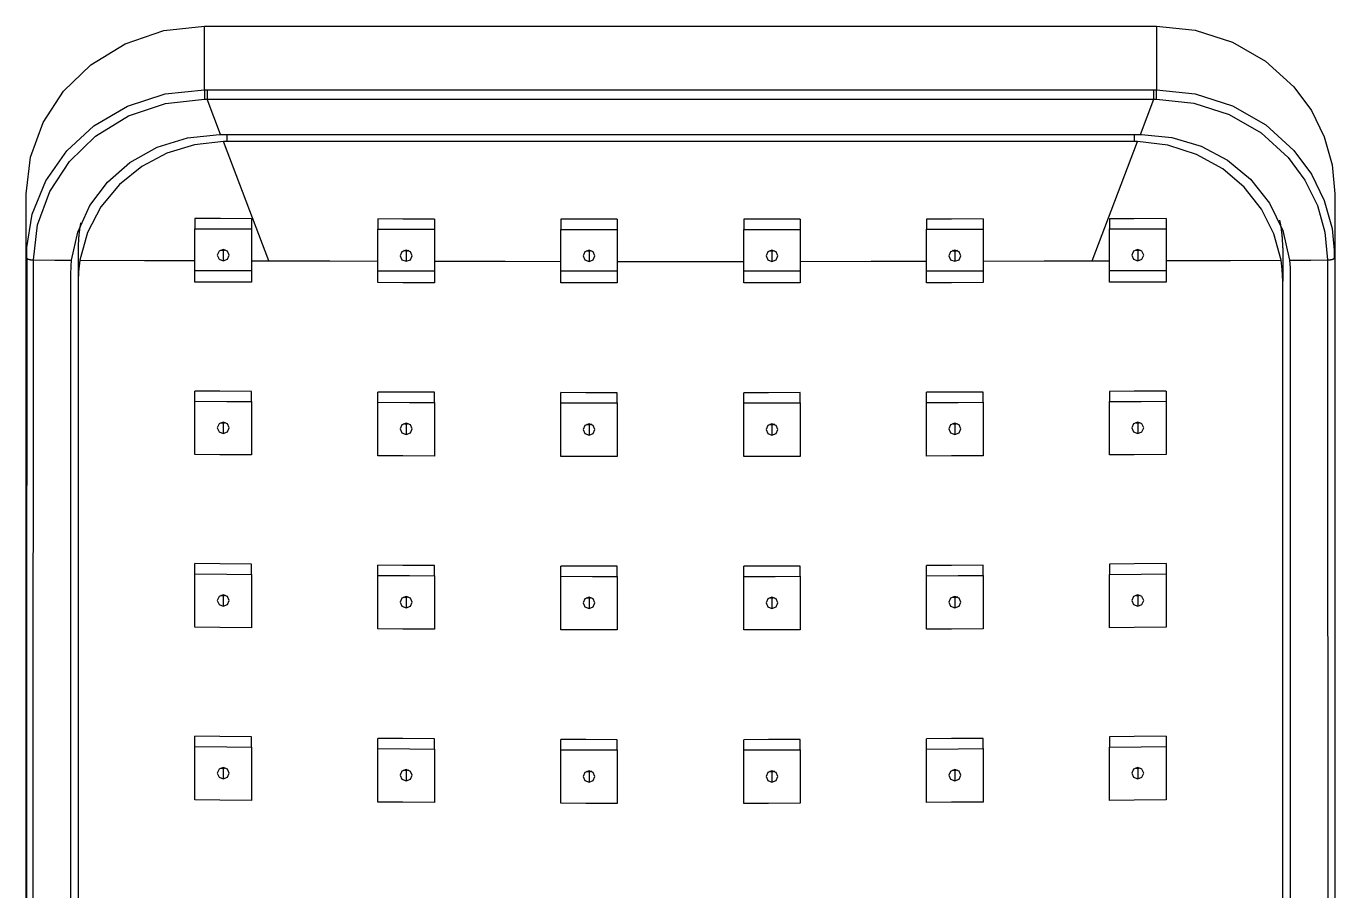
# Model space of a CAD drawing. Extents: x 1841 to 2969, y -24 to 802.
# Drawn here: x 2316.2 to 2404.2, y 559 to 617.1 of the extents above; entities that cross this region are included whole.
import ezdxf

# ---------------------------------------------------------------- set-up
doc = ezdxf.new("R2010")
doc.units = 0
doc.header["$LTSCALE"] = 4
doc.header["$MEASUREMENT"] = 0
doc.layers.add('1', color=7, linetype='CONTINUOUS')

msp = doc.modelspace()

# ---------------------------------------------------------------- linework, layer by layer
at = {"layer": '1', "color": 7, "linetype": 'Continuous'}
for p, q in [((2328.162, 617.143), (2392.162, 617.143)), ((2328.162, 612.865), (2328.162, 617.143)), ((2392.162, 617.143), (2392.162, 612.865)), ((2329.24, 609.861), (2328.339, 612.231)), ((2391.084, 609.861), (2391.985, 612.231)), ((2329.662, 609.86), (2329.662, 609.388)), ((2390.662, 609.86), (2390.662, 609.388)), ((2332.472, 601.358), (2329.421, 609.385)), ((2387.851, 601.358), (2390.903, 609.385)), ((2316.162, 601.589), (2316.162, 605.857)), ((2404.162, 605.866), (2404.162, 601.589)), ((2327.512, 604.199), (2327.512, 603.515)), ((2331.312, 604.189), (2331.312, 603.505)), ((2339.812, 604.172), (2339.812, 603.488)), ((2343.612, 604.167), (2343.612, 603.482)), ((2352.112, 604.158), (2352.112, 603.474)), ((2355.912, 604.157), (2355.912, 603.472)), ((2364.412, 604.157), (2364.412, 603.472)), ((2368.212, 604.158), (2368.212, 603.474)), ((2376.712, 604.167), (2376.712, 603.482)), ((2380.512, 604.172), (2380.512, 603.488)), ((2389.012, 604.189), (2389.012, 603.505)), ((2392.812, 604.199), (2392.812, 603.515)), ((2319.662, 602.234), (2319.662, 599.992)), ((2329.412, 602.04), (2329.412, 601.356)), ((2341.712, 602.008), (2341.712, 601.324)), ((2354.012, 601.992), (2354.012, 601.308)), ((2366.312, 601.992), (2366.312, 601.308)), ((2378.612, 602.008), (2378.612, 601.324)), ((2390.912, 602.04), (2390.912, 601.356)), ((2400.662, 602.234), (2400.662, 599.992)), ((2319.162, 512.424), (2319.162, 600.465)), ((2327.512, 599.931), (2327.512, 600.712)), ((2392.812, 600.711), (2392.812, 599.931)), ((2401.162, 600.465), (2401.162, 512.424)), ((2319.662, 599.992), (2319.662, 512.875)), ((2400.662, 512.875), (2400.662, 599.992)), ((2327.512, 591.91), (2327.512, 592.594)), ((2331.312, 591.886), (2331.312, 592.571)), ((2339.812, 591.843), (2339.812, 592.527)), ((2343.612, 591.828), (2343.612, 592.513)), ((2352.112, 591.806), (2352.112, 592.491)), ((2355.912, 591.801), (2355.912, 592.486)), ((2364.412, 591.801), (2364.412, 592.486)), ((2368.212, 591.806), (2368.212, 592.491)), ((2376.712, 591.828), (2376.712, 592.513)), ((2380.512, 591.843), (2380.512, 592.527)), ((2389.012, 592.571), (2389.012, 591.886)), ((2392.812, 592.594), (2392.812, 591.91)), ((2331.312, 591.886), (2331.312, 588.296)), ((2339.812, 588.245), (2339.812, 591.843)), ((2343.612, 591.828), (2343.612, 588.228)), ((2352.112, 588.202), (2352.112, 591.806)), ((2355.912, 591.801), (2355.912, 588.196)), ((2364.412, 588.196), (2364.412, 591.801)), ((2368.212, 591.806), (2368.212, 588.202)), ((2376.712, 588.228), (2376.712, 591.828)), ((2380.512, 591.843), (2380.512, 588.245)), ((2389.012, 588.296), (2389.012, 591.886)), ((2329.412, 590.427), (2329.412, 589.743)), ((2341.712, 590.358), (2341.712, 589.673)), ((2354.012, 590.322), (2354.012, 589.638)), ((2366.312, 590.322), (2366.312, 589.638)), ((2378.612, 590.358), (2378.612, 589.673)), ((2390.912, 590.427), (2390.912, 589.743)), ((2327.512, 580.303), (2327.512, 580.988)), ((2331.312, 580.266), (2331.312, 580.95)), ((2339.812, 580.197), (2339.812, 580.881)), ((2343.612, 580.174), (2343.612, 580.858)), ((2352.112, 580.138), (2352.112, 580.823)), ((2355.912, 580.13), (2355.912, 580.815)), ((2364.412, 580.13), (2364.412, 580.815)), ((2368.212, 580.138), (2368.212, 580.823)), ((2376.712, 580.174), (2376.712, 580.858)), ((2380.512, 580.197), (2380.512, 580.881)), ((2389.012, 580.95), (2389.012, 580.266)), ((2392.812, 580.988), (2392.812, 580.303)), ((2331.312, 580.266), (2331.312, 576.676)), ((2339.812, 576.599), (2339.812, 580.197)), ((2343.612, 580.174), (2343.612, 576.573)), ((2352.112, 576.534), (2352.112, 580.138)), ((2355.912, 580.13), (2355.912, 576.525)), ((2364.412, 576.525), (2364.412, 580.13)), ((2368.212, 580.138), (2368.212, 576.534)), ((2376.712, 576.573), (2376.712, 580.174)), ((2380.512, 580.197), (2380.512, 576.599)), ((2389.012, 576.676), (2389.012, 580.266)), ((2329.412, 578.813), (2329.412, 578.129)), ((2341.712, 578.707), (2341.712, 578.023)), ((2354.012, 578.653), (2354.012, 577.968)), ((2366.312, 578.653), (2366.312, 577.968)), ((2378.612, 578.707), (2378.612, 578.023)), ((2390.912, 578.813), (2390.912, 578.129)), ((2327.512, 568.696), (2327.512, 569.381)), ((2392.812, 569.381), (2392.812, 568.696)), ((2331.312, 568.645), (2331.312, 569.33)), ((2331.312, 568.645), (2331.312, 565.055)), ((2339.812, 568.551), (2339.812, 569.236)), ((2339.812, 564.953), (2339.812, 568.551)), ((2343.612, 568.519), (2343.612, 569.203)), ((2343.612, 568.519), (2343.612, 564.918)), ((2352.112, 568.47), (2352.112, 569.155)), ((2355.912, 568.459), (2355.912, 569.144)), ((2364.412, 568.459), (2364.412, 569.144)), ((2368.212, 568.47), (2368.212, 569.155)), ((2376.712, 568.519), (2376.712, 569.203)), ((2376.712, 564.918), (2376.712, 568.519)), ((2380.512, 568.551), (2380.512, 569.236)), ((2380.512, 568.551), (2380.512, 564.953)), ((2389.012, 569.33), (2389.012, 568.645)), ((2389.012, 565.055), (2389.012, 568.645)), ((2352.112, 564.866), (2352.112, 568.47)), ((2355.912, 568.459), (2355.912, 564.854)), ((2364.412, 564.854), (2364.412, 568.459)), ((2368.212, 568.47), (2368.212, 564.866)), ((2329.412, 567.199), (2329.412, 566.515)), ((2341.712, 567.057), (2341.712, 566.372)), ((2354.012, 566.983), (2354.012, 566.299)), ((2366.312, 566.983), (2366.312, 566.299)), ((2378.612, 567.057), (2378.612, 566.372)), ((2390.912, 567.199), (2390.912, 566.515))]:
    msp.add_line(p, q, dxfattribs=at)
for points in [[(2316.162, 605.866, 0), (2316.45, 608.322, 0), (2317.303, 610.667, 0), (2318.675, 612.772, 0), (2320.505, 614.549, 0), (2322.82, 615.964, 0), (2325.409, 616.842, 0), (2328.162, 617.143, 0)], [(2392.162, 617.143, 0), (2394.775, 616.872, 0), (2397.27, 616.07, 0), (2399.511, 614.781, 0), (2401.402, 613.061, 0), (2402.582, 611.459, 0), (2403.448, 609.698, 0), (2403.982, 607.813, 0), (2404.162, 605.866, 0)], [(2316.176, 602.13, 0), (2316.569, 604.501, 0), (2317.487, 606.74, 0), (2318.888, 608.746, 0), (2320.71, 610.427, 0), (2322.978, 611.759, 0), (2325.504, 612.585, 0), (2328.162, 612.865, 0)], [(2328.162, 612.865, 0), (2328.162, 612.859, 0), (2328.162, 612.853, 0), (2328.162, 612.847, 0), (2328.162, 612.84, 0), (2328.162, 612.833, 0), (2328.162, 612.825, 0), (2328.162, 612.817, 0), (2328.162, 612.808, 0), (2328.162, 612.799, 0), (2328.162, 612.79, 0), (2328.162, 612.78, 0), (2328.162, 612.77, 0), (2328.162, 612.76, 0), (2328.162, 612.749, 0), (2328.162, 612.738, 0), (2328.162, 612.726, 0), (2328.162, 612.714, 0), (2328.162, 612.702, 0), (2328.162, 612.69, 0), (2328.162, 612.677, 0), (2328.162, 612.664, 0), (2328.162, 612.651, 0), (2328.162, 612.637, 0), (2328.162, 612.624, 0), (2328.162, 612.61, 0), (2328.162, 612.596, 0), (2328.162, 612.581, 0), (2328.162, 612.567, 0), (2328.162, 612.552, 0), (2328.162, 612.537, 0), (2328.162, 612.522, 0), (2328.162, 612.507, 0), (2328.162, 612.492, 0), (2328.162, 612.477, 0), (2328.162, 612.461, 0), (2328.162, 612.446, 0), (2328.162, 612.43, 0), (2328.162, 612.415, 0), (2328.162, 612.399, 0), (2328.162, 612.384, 0), (2328.162, 612.368, 0), (2328.162, 612.353, 0), (2328.162, 612.337, 0), (2328.162, 612.322, 0), (2328.162, 612.306, 0), (2328.162, 612.291, 0), (2328.162, 612.276, 0), (2328.162, 612.261, 0), (2328.162, 612.246, 0), (2328.162, 612.231, 0)], [(2328.162, 612.865, 0), (2328.261, 612.865, 0), (2328.339, 612.865, 0)], [(2328.339, 612.865, 0), (2328.339, 612.859, 0), (2328.339, 612.853, 0), (2328.339, 612.847, 0), (2328.339, 612.84, 0), (2328.339, 612.832, 0), (2328.339, 612.825, 0), (2328.339, 612.817, 0), (2328.339, 612.808, 0), (2328.339, 612.799, 0), (2328.339, 612.79, 0), (2328.339, 612.78, 0), (2328.339, 612.77, 0), (2328.339, 612.76, 0), (2328.339, 612.749, 0), (2328.339, 612.738, 0), (2328.339, 612.726, 0), (2328.339, 612.714, 0), (2328.339, 612.702, 0), (2328.339, 612.69, 0), (2328.339, 612.677, 0), (2328.339, 612.664, 0), (2328.339, 612.651, 0), (2328.339, 612.637, 0), (2328.339, 612.624, 0), (2328.339, 612.61, 0), (2328.339, 612.596, 0), (2328.339, 612.581, 0), (2328.339, 612.567, 0), (2328.339, 612.552, 0), (2328.339, 612.537, 0), (2328.339, 612.522, 0), (2328.339, 612.507, 0), (2328.339, 612.492, 0), (2328.339, 612.477, 0), (2328.339, 612.461, 0), (2328.339, 612.446, 0), (2328.339, 612.43, 0), (2328.339, 612.415, 0), (2328.339, 612.399, 0), (2328.339, 612.384, 0), (2328.339, 612.368, 0), (2328.339, 612.353, 0), (2328.339, 612.337, 0), (2328.339, 612.322, 0), (2328.339, 612.307, 0), (2328.339, 612.291, 0), (2328.339, 612.276, 0), (2328.339, 612.261, 0), (2328.339, 612.246, 0), (2328.339, 612.231, 0)], [(2328.339, 612.865, 0), (2337.031, 612.864, 0), (2345.443, 612.863, 0), (2353.753, 612.863, 0), (2362.303, 612.863, 0), (2371.643, 612.863, 0), (2381.511, 612.864, 0), (2391.985, 612.865, 0)], [(2391.985, 612.231, 0), (2391.985, 612.246, 0), (2391.985, 612.261, 0), (2391.985, 612.276, 0), (2391.985, 612.291, 0), (2391.985, 612.307, 0), (2391.985, 612.322, 0), (2391.985, 612.337, 0), (2391.985, 612.353, 0), (2391.985, 612.368, 0), (2391.985, 612.384, 0), (2391.985, 612.399, 0), (2391.985, 612.415, 0), (2391.985, 612.43, 0), (2391.985, 612.446, 0), (2391.985, 612.461, 0), (2391.985, 612.477, 0), (2391.985, 612.492, 0), (2391.985, 612.507, 0), (2391.985, 612.522, 0), (2391.985, 612.537, 0), (2391.985, 612.552, 0), (2391.985, 612.567, 0), (2391.985, 612.581, 0), (2391.985, 612.596, 0), (2391.985, 612.61, 0), (2391.985, 612.624, 0), (2391.985, 612.637, 0), (2391.985, 612.651, 0), (2391.985, 612.664, 0), (2391.985, 612.677, 0), (2391.985, 612.69, 0), (2391.985, 612.702, 0), (2391.985, 612.714, 0), (2391.985, 612.726, 0), (2391.985, 612.738, 0), (2391.985, 612.749, 0), (2391.985, 612.76, 0), (2391.985, 612.77, 0), (2391.985, 612.78, 0), (2391.985, 612.79, 0), (2391.985, 612.799, 0), (2391.985, 612.808, 0), (2391.985, 612.817, 0), (2391.985, 612.825, 0), (2391.985, 612.832, 0), (2391.985, 612.84, 0), (2391.985, 612.847, 0), (2391.985, 612.853, 0), (2391.985, 612.859, 0), (2391.985, 612.865, 0)], [(2391.985, 612.865, 0), (2392.084, 612.865, 0), (2392.162, 612.865, 0)], [(2392.162, 612.231, 0), (2392.162, 612.246, 0), (2392.162, 612.261, 0), (2392.162, 612.276, 0), (2392.162, 612.291, 0), (2392.162, 612.307, 0), (2392.162, 612.322, 0), (2392.162, 612.337, 0), (2392.162, 612.353, 0), (2392.162, 612.369, 0), (2392.162, 612.384, 0), (2392.162, 612.4, 0), (2392.162, 612.415, 0), (2392.162, 612.431, 0), (2392.162, 612.446, 0), (2392.162, 612.462, 0), (2392.162, 612.477, 0), (2392.162, 612.493, 0), (2392.162, 612.508, 0), (2392.162, 612.523, 0), (2392.162, 612.538, 0), (2392.162, 612.553, 0), (2392.162, 612.567, 0), (2392.162, 612.582, 0), (2392.162, 612.596, 0), (2392.162, 612.61, 0), (2392.162, 612.624, 0), (2392.162, 612.638, 0), (2392.162, 612.652, 0), (2392.162, 612.665, 0), (2392.162, 612.678, 0), (2392.162, 612.691, 0), (2392.162, 612.703, 0), (2392.162, 612.715, 0), (2392.162, 612.727, 0), (2392.162, 612.738, 0), (2392.162, 612.75, 0), (2392.162, 612.76, 0), (2392.162, 612.771, 0), (2392.162, 612.781, 0), (2392.162, 612.791, 0), (2392.162, 612.8, 0), (2392.162, 612.809, 0), (2392.162, 612.817, 0), (2392.162, 612.826, 0), (2392.162, 612.833, 0), (2392.162, 612.84, 0), (2392.162, 612.847, 0), (2392.162, 612.854, 0), (2392.162, 612.86, 0), (2392.162, 612.865, 0)], [(2392.162, 612.865, 0), (2394.78, 612.594, 0), (2397.271, 611.792, 0), (2399.517, 610.499, 0), (2401.408, 608.777, 0), (2402.585, 607.176, 0), (2403.452, 605.409, 0), (2403.983, 603.528, 0), (2404.162, 601.589, 0)], [(2316.654, 601.418, 0), (2316.932, 603.776, 0), (2317.75, 606.02, 0), (2319.069, 608.043, 0), (2320.827, 609.748, 0), (2323.045, 611.103, 0), (2325.534, 611.945, 0), (2328.162, 612.231, 0)], [(2328.162, 612.231, 0), (2328.26, 612.231, 0), (2328.339, 612.231, 0)], [(2328.339, 612.231, 0), (2337.03, 612.233, 0), (2345.443, 612.234, 0), (2353.753, 612.235, 0), (2362.303, 612.235, 0), (2371.643, 612.234, 0), (2381.511, 612.233, 0), (2391.985, 612.231, 0)], [(2391.985, 612.231, 0), (2392.084, 612.231, 0), (2392.162, 612.231, 0)], [(2392.162, 612.231, 0), (2394.671, 611.97, 0), (2397.06, 611.202, 0), (2399.214, 609.961, 0), (2401.027, 608.309, 0), (2402.156, 606.774, 0), (2402.989, 605.081, 0), (2403.496, 603.277, 0), (2403.669, 601.418, 0)], [(2319.212, 601.406, 0), (2319.626, 603.296, 0), (2320.444, 605.071, 0), (2321.625, 606.643, 0), (2323.13, 607.961, 0), (2324.976, 609, 0), (2327.011, 609.642, 0), (2329.162, 609.861, 0)], [(2329.162, 609.861, 0), (2329.206, 609.861, 0), (2329.24, 609.861, 0)], [(2329.24, 609.861, 0), (2363.872, 609.85, 0), (2391.084, 609.861, 0)], [(2391.084, 609.861, 0), (2391.127, 609.861, 0), (2391.162, 609.861, 0)], [(2391.162, 609.861, 0), (2393.203, 609.664, 0), (2395.164, 609.077, 0), (2396.947, 608.131, 0), (2398.494, 606.856, 0), (2399.779, 605.234, 0), (2400.663, 603.396, 0), (2401.112, 601.406, 0)], [(2329.421, 609.385, 0), (2327.486, 609.164, 0), (2325.628, 608.592, 0), (2323.934, 607.696, 0), (2322.447, 606.501, 0), (2321.193, 604.991, 0), (2320.288, 603.267, 0), (2319.775, 601.404, 0)], [(2329.662, 609.388, 0), (2329.527, 609.387, 0), (2329.421, 609.385, 0)], [(2390.662, 609.388, 0), (2356.502, 609.375, 0), (2329.662, 609.388, 0)], [(2390.903, 609.385, 0), (2390.768, 609.387, 0), (2390.662, 609.388, 0)], [(2400.548, 601.404, 0), (2400.069, 603.18, 0), (2399.23, 604.839, 0), (2398.07, 606.306, 0), (2396.62, 607.54, 0), (2394.868, 608.518, 0), (2392.935, 609.143, 0), (2390.903, 609.385, 0)], [(2319.824, 603.918, 0), (2319.817, 603.884, 0), (2319.811, 603.851, 0), (2319.805, 603.818, 0), (2319.799, 603.784, 0), (2319.793, 603.751, 0), (2319.787, 603.717, 0), (2319.782, 603.684, 0), (2319.776, 603.65, 0), (2319.771, 603.617, 0), (2319.765, 603.583, 0), (2319.76, 603.55, 0), (2319.755, 603.516, 0), (2319.751, 603.483, 0), (2319.746, 603.449, 0), (2319.741, 603.416, 0), (2319.737, 603.382, 0), (2319.732, 603.348, 0), (2319.728, 603.315, 0), (2319.724, 603.281, 0), (2319.72, 603.248, 0), (2319.716, 603.214, 0), (2319.713, 603.18, 0), (2319.709, 603.147, 0), (2319.706, 603.113, 0), (2319.702, 603.079, 0), (2319.699, 603.045, 0), (2319.696, 603.012, 0), (2319.693, 602.978, 0), (2319.69, 602.944, 0), (2319.688, 602.91, 0), (2319.685, 602.877, 0), (2319.683, 602.843, 0), (2319.681, 602.809, 0), (2319.678, 602.775, 0), (2319.676, 602.741, 0), (2319.675, 602.708, 0), (2319.673, 602.674, 0), (2319.671, 602.64, 0), (2319.67, 602.606, 0), (2319.668, 602.572, 0), (2319.667, 602.538, 0), (2319.666, 602.505, 0), (2319.665, 602.471, 0), (2319.664, 602.437, 0), (2319.663, 602.403, 0), (2319.663, 602.369, 0), (2319.662, 602.335, 0), (2319.662, 602.301, 0), (2319.662, 602.268, 0), (2319.662, 602.234, 0)], [(2331.312, 604.189, 0), (2329.219, 604.194, 0), (2327.512, 604.199, 0)], [(2343.612, 604.167, 0), (2341.484, 604.17, 0), (2339.812, 604.172, 0)], [(2355.912, 604.157, 0), (2353.784, 604.157, 0), (2352.112, 604.158, 0)], [(2368.212, 604.158, 0), (2366.084, 604.157, 0), (2364.412, 604.157, 0)], [(2380.512, 604.172, 0), (2378.384, 604.169, 0), (2376.712, 604.167, 0)], [(2392.812, 604.199, 0), (2390.649, 604.193, 0), (2389.012, 604.189, 0)], [(2400.662, 602.234, 0), (2400.662, 602.271, 0), (2400.661, 602.308, 0), (2400.661, 602.345, 0), (2400.661, 602.383, 0), (2400.66, 602.42, 0), (2400.659, 602.457, 0), (2400.658, 602.494, 0), (2400.657, 602.532, 0), (2400.655, 602.569, 0), (2400.654, 602.606, 0), (2400.652, 602.643, 0), (2400.65, 602.681, 0), (2400.648, 602.718, 0), (2400.646, 602.755, 0), (2400.644, 602.792, 0), (2400.642, 602.829, 0), (2400.639, 602.867, 0), (2400.636, 602.904, 0), (2400.633, 602.941, 0), (2400.63, 602.978, 0), (2400.627, 603.015, 0), (2400.624, 603.052, 0), (2400.62, 603.09, 0), (2400.617, 603.127, 0), (2400.613, 603.164, 0), (2400.609, 603.201, 0), (2400.605, 603.238, 0), (2400.6, 603.275, 0), (2400.596, 603.312, 0), (2400.591, 603.349, 0), (2400.586, 603.386, 0), (2400.581, 603.423, 0), (2400.576, 603.46, 0), (2400.571, 603.497, 0), (2400.566, 603.534, 0), (2400.56, 603.571, 0), (2400.554, 603.607, 0), (2400.548, 603.644, 0), (2400.542, 603.681, 0), (2400.536, 603.718, 0), (2400.53, 603.755, 0), (2400.523, 603.791, 0), (2400.517, 603.828, 0), (2400.51, 603.865, 0), (2400.503, 603.902, 0), (2400.496, 603.938, 0), (2400.489, 603.975, 0), (2400.481, 604.011, 0), (2400.474, 604.048, 0), (2400.466, 604.085, 0)], [(2327.512, 603.515, 0), (2329.674, 603.509, 0), (2331.312, 603.505, 0)], [(2327.512, 600.712, 0), (2327.512, 602.275, 0), (2327.512, 603.515, 0)], [(2331.312, 603.505, 0), (2331.312, 601.937, 0), (2331.312, 600.706, 0)], [(2339.812, 603.488, 0), (2341.941, 603.485, 0), (2343.612, 603.482, 0)], [(2339.812, 600.688, 0), (2339.812, 602.25, 0), (2339.812, 603.488, 0)], [(2343.612, 603.482, 0), (2343.612, 601.919, 0), (2343.612, 600.691, 0)], [(2352.112, 600.686, 0), (2352.112, 602.247, 0), (2352.112, 603.474, 0)], [(2352.112, 603.474, 0), (2354.24, 603.473, 0), (2355.912, 603.472, 0)], [(2355.912, 603.472, 0), (2355.912, 601.911, 0), (2355.912, 600.685, 0)], [(2364.412, 603.472, 0), (2366.539, 603.473, 0), (2368.212, 603.474, 0)], [(2364.412, 600.685, 0), (2364.412, 602.246, 0), (2364.412, 603.472, 0)], [(2368.212, 603.474, 0), (2368.212, 601.913, 0), (2368.212, 600.686, 0)], [(2376.712, 603.482, 0), (2378.839, 603.486, 0), (2380.512, 603.488, 0)], [(2376.712, 600.691, 0), (2376.712, 602.254, 0), (2376.712, 603.482, 0)], [(2380.512, 603.488, 0), (2380.512, 601.914, 0), (2380.512, 600.688, 0)], [(2389.012, 603.505, 0), (2391.105, 603.51, 0), (2392.812, 603.515, 0)], [(2389.012, 600.706, 0), (2389.012, 602.273, 0), (2389.012, 603.505, 0)], [(2392.812, 603.515, 0), (2392.812, 601.938, 0), (2392.812, 600.711, 0)], [(2316.162, 601.589, 0), (2316.166, 601.892, 0), (2316.176, 602.13, 0)], [(2316.181, 602.22, 0), (2316.194, 601.535, 0)], [(2329.412, 602.111, 0), (2329.129, 602.001, 0), (2329.012, 601.735, 0), (2329.129, 601.468, 0), (2329.412, 601.356, 0)], [(2329.412, 602.04, 0), (2329.32, 602.05, 0), (2329.251, 602.073, 0)], [(2329.412, 601.356, 0), (2329.695, 601.466, 0), (2329.812, 601.732, 0), (2329.695, 601.999, 0), (2329.412, 602.111, 0)], [(2329.579, 602.074, 0), (2329.488, 602.047, 0), (2329.412, 602.04, 0)], [(2341.712, 602.081, 0), (2341.429, 601.971, 0), (2341.312, 601.703, 0), (2341.429, 601.435, 0), (2341.712, 601.324, 0)], [(2341.712, 602.008, 0), (2341.619, 602.019, 0), (2341.548, 602.041, 0)], [(2341.712, 601.324, 0), (2341.995, 601.434, 0), (2342.112, 601.702, 0), (2341.995, 601.97, 0), (2341.712, 602.081, 0)], [(2341.883, 602.044, 0), (2341.79, 602.015, 0), (2341.712, 602.008, 0)], [(2354.012, 602.067, 0), (2353.729, 601.956, 0), (2353.612, 601.688, 0), (2353.729, 601.419, 0), (2354.012, 601.308, 0)], [(2354.012, 601.992, 0), (2353.918, 602.003, 0), (2353.847, 602.026, 0)], [(2354.012, 601.308, 0), (2354.295, 601.419, 0), (2354.412, 601.687, 0), (2354.295, 601.955, 0), (2354.012, 602.067, 0)], [(2354.184, 602.029, 0), (2354.09, 601.999, 0), (2354.012, 601.992, 0)], [(2366.312, 602.067, 0), (2366.029, 601.955, 0), (2365.912, 601.687, 0), (2366.029, 601.419, 0), (2366.312, 601.308, 0)], [(2366.312, 601.992, 0), (2366.218, 602.002, 0), (2366.147, 602.025, 0)], [(2366.312, 601.308, 0), (2366.595, 601.419, 0), (2366.712, 601.687, 0), (2366.595, 601.955, 0), (2366.312, 602.067, 0)], [(2366.484, 602.029, 0), (2366.39, 601.999, 0), (2366.312, 601.992, 0)], [(2378.612, 602.081, 0), (2378.329, 601.97, 0), (2378.212, 601.702, 0), (2378.329, 601.434, 0), (2378.612, 601.324, 0)], [(2378.612, 602.008, 0), (2378.519, 602.018, 0), (2378.448, 602.041, 0)], [(2378.612, 601.324, 0), (2378.895, 601.435, 0), (2379.012, 601.703, 0), (2378.895, 601.971, 0), (2378.612, 602.081, 0)], [(2378.783, 602.045, 0), (2378.69, 602.015, 0), (2378.612, 602.008, 0)], [(2390.912, 602.111, 0), (2390.629, 601.999, 0), (2390.512, 601.732, 0), (2390.629, 601.466, 0), (2390.912, 601.356, 0)], [(2390.912, 602.04, 0), (2390.82, 602.05, 0), (2390.751, 602.071, 0)], [(2390.912, 601.356, 0), (2391.195, 601.467, 0), (2391.312, 601.734, 0), (2391.195, 602.001, 0), (2390.912, 602.111, 0)], [(2391.079, 602.075, 0), (2390.988, 602.047, 0), (2390.912, 602.04, 0)], [(2404.129, 601.535, 0), (2404.143, 602.218, 0)], [(2316.162, 601.589, 0), (2316.162, 601.584, 0), (2316.163, 601.578, 0), (2316.164, 601.573, 0), (2316.166, 601.568, 0), (2316.168, 601.562, 0), (2316.17, 601.557, 0), (2316.173, 601.552, 0), (2316.177, 601.547, 0), (2316.181, 601.542, 0), (2316.186, 601.537, 0), (2316.191, 601.531, 0), (2316.196, 601.526, 0), (2316.202, 601.522, 0), (2316.208, 601.517, 0), (2316.215, 601.512, 0), (2316.222, 601.507, 0), (2316.23, 601.503, 0), (2316.238, 601.498, 0), (2316.246, 601.494, 0), (2316.255, 601.489, 0), (2316.265, 601.485, 0), (2316.274, 601.481, 0), (2316.284, 601.477, 0), (2316.295, 601.473, 0), (2316.305, 601.469, 0), (2316.316, 601.465, 0), (2316.328, 601.461, 0), (2316.34, 601.458, 0), (2316.352, 601.455, 0), (2316.364, 601.451, 0), (2316.377, 601.448, 0), (2316.39, 601.445, 0), (2316.403, 601.442, 0), (2316.416, 601.44, 0), (2316.43, 601.437, 0), (2316.444, 601.435, 0), (2316.458, 601.433, 0), (2316.472, 601.431, 0), (2316.487, 601.429, 0), (2316.502, 601.427, 0), (2316.516, 601.425, 0), (2316.531, 601.424, 0), (2316.546, 601.422, 0), (2316.562, 601.421, 0), (2316.577, 601.42, 0), (2316.592, 601.419, 0), (2316.608, 601.419, 0), (2316.623, 601.418, 0), (2316.639, 601.418, 0), (2316.654, 601.418, 0)], [(2316.162, 511.524, 0), (2316.162, 562.188, 0), (2316.162, 601.589, 0)], [(2316.196, 601.527, 0), (2316.192, 570.908, 0), (2316.19, 551.096, 0), (2316.188, 531.284, 0), (2316.186, 511.472, 0)], [(2316.602, 511.354, 0), (2316.631, 562.017, 0), (2316.654, 601.418, 0)], [(2316.654, 601.418, 0), (2318.087, 601.411, 0), (2319.212, 601.406, 0)], [(2319.162, 600.465, 0), (2319.178, 600.993, 0), (2319.212, 601.406, 0)], [(2319.775, 601.404, 0), (2319.684, 600.615, 0), (2319.662, 599.992, 0)], [(2319.775, 601.404, 0), (2324.108, 601.386, 0), (2327.512, 601.374, 0)], [(2331.312, 601.361, 0), (2331.962, 601.36, 0), (2332.472, 601.358, 0)], [(2332.472, 601.358, 0), (2336.582, 601.347, 0), (2339.812, 601.339, 0)], [(2343.612, 601.332, 0), (2348.372, 601.325, 0), (2352.112, 601.321, 0)], [(2355.912, 601.318, 0), (2360.672, 601.317, 0), (2364.412, 601.318, 0)], [(2368.212, 601.321, 0), (2372.972, 601.326, 0), (2376.712, 601.332, 0)], [(2380.512, 601.339, 0), (2384.622, 601.349, 0), (2387.851, 601.358, 0)], [(2387.851, 601.358, 0), (2388.501, 601.36, 0), (2389.012, 601.361, 0)], [(2392.812, 601.374, 0), (2397.144, 601.39, 0), (2400.548, 601.404, 0)], [(2400.662, 599.992, 0), (2400.626, 600.785, 0), (2400.548, 601.404, 0)], [(2401.112, 601.406, 0), (2402.544, 601.413, 0), (2403.669, 601.418, 0)], [(2401.112, 601.406, 0), (2401.152, 600.88, 0), (2401.162, 600.465, 0)], [(2403.669, 601.418, 0), (2403.685, 601.418, 0), (2403.7, 601.418, 0), (2403.716, 601.419, 0), (2403.731, 601.419, 0), (2403.746, 601.42, 0), (2403.762, 601.421, 0), (2403.777, 601.422, 0), (2403.792, 601.424, 0), (2403.807, 601.425, 0), (2403.822, 601.427, 0), (2403.836, 601.429, 0), (2403.851, 601.431, 0), (2403.865, 601.433, 0), (2403.879, 601.435, 0), (2403.893, 601.437, 0), (2403.907, 601.44, 0), (2403.92, 601.442, 0), (2403.934, 601.445, 0), (2403.947, 601.448, 0), (2403.959, 601.451, 0), (2403.972, 601.455, 0), (2403.984, 601.458, 0), (2403.995, 601.461, 0), (2404.007, 601.465, 0), (2404.018, 601.469, 0), (2404.029, 601.473, 0), (2404.039, 601.477, 0), (2404.049, 601.481, 0), (2404.059, 601.485, 0), (2404.068, 601.489, 0), (2404.077, 601.493, 0), (2404.085, 601.498, 0), (2404.093, 601.502, 0), (2404.101, 601.507, 0), (2404.108, 601.512, 0), (2404.115, 601.516, 0), (2404.121, 601.521, 0), (2404.127, 601.526, 0), (2404.133, 601.531, 0), (2404.138, 601.536, 0), (2404.142, 601.541, 0), (2404.146, 601.546, 0), (2404.15, 601.552, 0), (2404.153, 601.557, 0), (2404.156, 601.562, 0), (2404.158, 601.567, 0), (2404.16, 601.573, 0), (2404.161, 601.578, 0), (2404.162, 601.583, 0), (2404.162, 601.589, 0)], [(2403.669, 601.418, 0), (2403.699, 550.763, 0), (2403.722, 511.354, 0)], [(2404.162, 601.589, 0), (2404.162, 550.933, 0), (2404.162, 511.524, 0)], [(2327.512, 600.712, 0), (2329.64, 600.708, 0), (2331.312, 600.706, 0)], [(2331.312, 600.706, 0), (2331.312, 600.264, 0), (2331.312, 599.917, 0)], [(2339.812, 600.688, 0), (2341.94, 600.69, 0), (2343.612, 600.691, 0)], [(2339.812, 599.891, 0), (2339.812, 600.338, 0), (2339.812, 600.688, 0)], [(2343.612, 600.691, 0), (2343.612, 600.238, 0), (2343.612, 599.882, 0)], [(2352.112, 600.686, 0), (2354.24, 600.685, 0), (2355.912, 600.685, 0)], [(2352.112, 599.87, 0), (2352.112, 600.326, 0), (2352.112, 600.685, 0)], [(2355.912, 600.684, 0), (2355.912, 600.226, 0), (2355.912, 599.867, 0)], [(2364.412, 600.685, 0), (2366.54, 600.685, 0), (2368.212, 600.686, 0)], [(2364.412, 599.867, 0), (2364.412, 600.325, 0), (2364.412, 600.684, 0)], [(2368.212, 600.685, 0), (2368.212, 600.228, 0), (2368.212, 599.87, 0)], [(2376.712, 599.882, 0), (2376.712, 600.335, 0), (2376.712, 600.691, 0)], [(2376.712, 600.691, 0), (2378.84, 600.689, 0), (2380.512, 600.688, 0)], [(2380.512, 600.688, 0), (2380.512, 600.242, 0), (2380.512, 599.891, 0)], [(2389.012, 600.706, 0), (2391.14, 600.709, 0), (2392.812, 600.711, 0)], [(2389.012, 599.917, 0), (2389.012, 600.359, 0), (2389.012, 600.706, 0)], [(2331.312, 599.917, 0), (2329.185, 599.925, 0), (2327.512, 599.931, 0)], [(2343.612, 599.882, 0), (2341.485, 599.887, 0), (2339.812, 599.891, 0)], [(2355.912, 599.867, 0), (2353.784, 599.868, 0), (2352.112, 599.87, 0)], [(2368.212, 599.87, 0), (2366.084, 599.868, 0), (2364.412, 599.867, 0)], [(2380.512, 599.891, 0), (2378.383, 599.886, 0), (2376.712, 599.882, 0)], [(2392.812, 599.931, 0), (2390.682, 599.923, 0), (2389.012, 599.917, 0)], [(2331.312, 592.571, 0), (2329.189, 592.584, 0), (2327.512, 592.594, 0)], [(2343.612, 592.513, 0), (2341.489, 592.52, 0), (2339.812, 592.527, 0)], [(2355.912, 592.486, 0), (2353.787, 592.488, 0), (2352.112, 592.491, 0)], [(2368.212, 592.491, 0), (2366.08, 592.487, 0), (2364.412, 592.486, 0)], [(2380.512, 592.527, 0), (2378.379, 592.519, 0), (2376.712, 592.513, 0)], [(2392.812, 592.594, 0), (2390.679, 592.581, 0), (2389.012, 592.571, 0)], [(2327.512, 591.91, 0), (2329.645, 591.896, 0), (2331.312, 591.886, 0)], [(2327.512, 588.324, 0), (2327.512, 590.333, 0), (2327.512, 591.91, 0)], [(2339.812, 591.843, 0), (2341.945, 591.834, 0), (2343.612, 591.828, 0)], [(2352.112, 591.806, 0), (2354.244, 591.803, 0), (2355.912, 591.801, 0)], [(2364.412, 591.801, 0), (2366.536, 591.804, 0), (2368.212, 591.806, 0)], [(2376.712, 591.828, 0), (2378.834, 591.836, 0), (2380.512, 591.843, 0)], [(2389.012, 591.886, 0), (2391.135, 591.899, 0), (2392.812, 591.91, 0)], [(2392.812, 591.91, 0), (2392.812, 589.902, 0), (2392.812, 588.324, 0)], [(2329.412, 590.498, 0), (2329.129, 590.389, 0), (2329.012, 590.123, 0), (2329.129, 589.856, 0), (2329.412, 589.743, 0)], [(2329.412, 589.743, 0), (2329.695, 589.851, 0), (2329.812, 590.118, 0), (2329.695, 590.385, 0), (2329.412, 590.498, 0)], [(2390.912, 590.498, 0), (2390.629, 590.386, 0), (2390.512, 590.118, 0), (2390.629, 589.852, 0), (2390.912, 589.743, 0)], [(2390.912, 589.743, 0), (2391.195, 589.855, 0), (2391.312, 590.123, 0), (2391.195, 590.389, 0), (2390.912, 590.498, 0)], [(2329.412, 590.427, 0), (2329.32, 590.438, 0), (2329.25, 590.46, 0)], [(2329.58, 590.461, 0), (2329.488, 590.433, 0), (2329.412, 590.427, 0)], [(2341.712, 590.431, 0), (2341.429, 590.321, 0), (2341.312, 590.054, 0), (2341.429, 589.786, 0), (2341.712, 589.673, 0)], [(2341.712, 590.358, 0), (2341.619, 590.369, 0), (2341.548, 590.391, 0)], [(2341.712, 589.673, 0), (2341.995, 589.783, 0), (2342.112, 590.05, 0), (2341.995, 590.319, 0), (2341.712, 590.431, 0)], [(2341.884, 590.394, 0), (2341.79, 590.365, 0), (2341.712, 590.358, 0)], [(2354.012, 590.397, 0), (2353.729, 590.286, 0), (2353.612, 590.018, 0), (2353.729, 589.75, 0), (2354.012, 589.638, 0)], [(2354.012, 590.322, 0), (2353.918, 590.333, 0), (2353.847, 590.356, 0)], [(2354.012, 589.638, 0), (2354.295, 589.749, 0), (2354.412, 590.017, 0), (2354.295, 590.285, 0), (2354.012, 590.397, 0)], [(2354.184, 590.359, 0), (2354.09, 590.329, 0), (2354.012, 590.322, 0)], [(2366.312, 590.397, 0), (2366.029, 590.285, 0), (2365.912, 590.017, 0), (2366.029, 589.749, 0), (2366.312, 589.638, 0)], [(2366.312, 590.322, 0), (2366.218, 590.333, 0), (2366.147, 590.356, 0)], [(2366.312, 589.638, 0), (2366.595, 589.75, 0), (2366.712, 590.018, 0), (2366.595, 590.286, 0), (2366.312, 590.397, 0)], [(2366.484, 590.36, 0), (2366.39, 590.33, 0), (2366.312, 590.322, 0)], [(2378.612, 590.431, 0), (2378.329, 590.319, 0), (2378.212, 590.051, 0), (2378.329, 589.783, 0), (2378.612, 589.673, 0)], [(2378.612, 590.358, 0), (2378.519, 590.368, 0), (2378.448, 590.39, 0)], [(2378.612, 589.673, 0), (2378.895, 589.786, 0), (2379.012, 590.054, 0), (2378.895, 590.321, 0), (2378.612, 590.431, 0)], [(2378.783, 590.395, 0), (2378.69, 590.365, 0), (2378.612, 590.358, 0)], [(2390.912, 590.427, 0), (2390.82, 590.437, 0), (2390.75, 590.458, 0)], [(2391.08, 590.463, 0), (2390.988, 590.434, 0), (2390.912, 590.427, 0)], [(2331.312, 588.296, 0), (2329.189, 588.311, 0), (2327.512, 588.324, 0)], [(2343.612, 588.228, 0), (2341.49, 588.237, 0), (2339.812, 588.245, 0)], [(2355.912, 588.196, 0), (2353.788, 588.198, 0), (2352.112, 588.202, 0)], [(2368.212, 588.202, 0), (2366.08, 588.198, 0), (2364.412, 588.196, 0)], [(2380.512, 588.245, 0), (2378.378, 588.235, 0), (2376.712, 588.228, 0)], [(2392.812, 588.324, 0), (2390.678, 588.308, 0), (2389.012, 588.296, 0)], [(2331.312, 580.95, 0), (2329.191, 580.971, 0), (2327.512, 580.988, 0)], [(2343.612, 580.858, 0), (2341.492, 580.87, 0), (2339.812, 580.881, 0)], [(2355.912, 580.815, 0), (2353.787, 580.818, 0), (2352.112, 580.823, 0)], [(2368.212, 580.823, 0), (2366.08, 580.818, 0), (2364.412, 580.815, 0)], [(2380.512, 580.881, 0), (2378.376, 580.868, 0), (2376.712, 580.858, 0)], [(2392.812, 580.988, 0), (2390.677, 580.966, 0), (2389.012, 580.95, 0)], [(2327.512, 580.303, 0), (2329.647, 580.282, 0), (2331.312, 580.266, 0)], [(2327.512, 576.717, 0), (2327.512, 578.726, 0), (2327.512, 580.303, 0)], [(2339.812, 580.197, 0), (2341.948, 580.183, 0), (2343.612, 580.174, 0)], [(2352.112, 580.138, 0), (2354.244, 580.133, 0), (2355.912, 580.13, 0)], [(2364.412, 580.13, 0), (2366.536, 580.134, 0), (2368.212, 580.138, 0)], [(2376.712, 580.174, 0), (2378.832, 580.186, 0), (2380.512, 580.197, 0)], [(2389.012, 580.266, 0), (2391.133, 580.286, 0), (2392.812, 580.303, 0)], [(2392.812, 580.303, 0), (2392.812, 578.295, 0), (2392.812, 576.717, 0)], [(2329.412, 578.884, 0), (2329.129, 578.777, 0), (2329.012, 578.511, 0), (2329.129, 578.243, 0), (2329.412, 578.129, 0)], [(2329.412, 578.813, 0), (2329.32, 578.824, 0), (2329.251, 578.847, 0)], [(2329.412, 578.129, 0), (2329.695, 578.236, 0), (2329.812, 578.502, 0), (2329.695, 578.771, 0), (2329.412, 578.884, 0)], [(2329.58, 578.846, 0), (2329.488, 578.819, 0), (2329.412, 578.813, 0)], [(2341.712, 578.781, 0), (2341.429, 578.672, 0), (2341.312, 578.405, 0), (2341.429, 578.136, 0), (2341.712, 578.023, 0)], [(2341.712, 578.707, 0), (2341.619, 578.718, 0), (2341.548, 578.741, 0)], [(2341.712, 578.023, 0), (2341.995, 578.132, 0), (2342.112, 578.399, 0), (2341.995, 578.668, 0), (2341.712, 578.781, 0)], [(2341.883, 578.743, 0), (2341.79, 578.714, 0), (2341.712, 578.707, 0)], [(2354.012, 578.727, 0), (2353.729, 578.617, 0), (2353.612, 578.349, 0), (2353.729, 578.08, 0), (2354.012, 577.968, 0)], [(2354.012, 578.653, 0), (2353.918, 578.663, 0), (2353.847, 578.687, 0)], [(2354.012, 577.968, 0), (2354.295, 578.079, 0), (2354.412, 578.347, 0), (2354.295, 578.615, 0), (2354.012, 578.727, 0)], [(2354.184, 578.689, 0), (2354.09, 578.66, 0), (2354.012, 578.653, 0)], [(2366.312, 578.727, 0), (2366.029, 578.615, 0), (2365.912, 578.347, 0), (2366.029, 578.079, 0), (2366.312, 577.968, 0)], [(2366.312, 578.653, 0), (2366.218, 578.663, 0), (2366.147, 578.686, 0)], [(2366.312, 577.968, 0), (2366.595, 578.08, 0), (2366.712, 578.348, 0), (2366.595, 578.617, 0), (2366.312, 578.727, 0)], [(2366.484, 578.69, 0), (2366.39, 578.66, 0), (2366.312, 578.653, 0)], [(2378.612, 578.781, 0), (2378.329, 578.668, 0), (2378.212, 578.4, 0), (2378.329, 578.132, 0), (2378.612, 578.023, 0)], [(2378.612, 578.707, 0), (2378.519, 578.717, 0), (2378.448, 578.739, 0)], [(2378.612, 578.023, 0), (2378.895, 578.136, 0), (2379.012, 578.404, 0), (2378.895, 578.671, 0), (2378.612, 578.781, 0)], [(2378.783, 578.745, 0), (2378.69, 578.715, 0), (2378.612, 578.707, 0)], [(2390.912, 578.884, 0), (2390.629, 578.771, 0), (2390.512, 578.503, 0), (2390.629, 578.237, 0), (2390.912, 578.129, 0)], [(2390.912, 578.813, 0), (2390.82, 578.822, 0), (2390.751, 578.844, 0)], [(2390.912, 578.129, 0), (2391.195, 578.242, 0), (2391.312, 578.51, 0), (2391.195, 578.776, 0), (2390.912, 578.884, 0)], [(2391.08, 578.85, 0), (2390.988, 578.821, 0), (2390.912, 578.813, 0)], [(2331.312, 576.676, 0), (2329.192, 576.698, 0), (2327.512, 576.717, 0)], [(2343.612, 576.573, 0), (2341.492, 576.587, 0), (2339.812, 576.599, 0)], [(2355.912, 576.525, 0), (2353.788, 576.529, 0), (2352.112, 576.534, 0)], [(2368.212, 576.534, 0), (2366.08, 576.528, 0), (2364.412, 576.525, 0)], [(2380.512, 576.599, 0), (2378.375, 576.584, 0), (2376.712, 576.573, 0)], [(2392.812, 576.717, 0), (2390.676, 576.693, 0), (2389.012, 576.676, 0)], [(2331.312, 569.33, 0), (2329.193, 569.358, 0), (2327.512, 569.381, 0)], [(2392.812, 569.381, 0), (2390.675, 569.351, 0), (2389.012, 569.33, 0)], [(2327.512, 568.696, 0), (2329.649, 568.667, 0), (2331.312, 568.645, 0)], [(2327.512, 565.11, 0), (2327.512, 567.119, 0), (2327.512, 568.696, 0)], [(2343.612, 569.203, 0), (2341.493, 569.221, 0), (2339.812, 569.236, 0)], [(2339.812, 568.551, 0), (2341.95, 568.532, 0), (2343.612, 568.519, 0)], [(2355.912, 569.144, 0), (2353.787, 569.149, 0), (2352.112, 569.155, 0)], [(2368.212, 569.155, 0), (2366.08, 569.148, 0), (2364.412, 569.144, 0)], [(2380.512, 569.236, 0), (2378.374, 569.217, 0), (2376.712, 569.203, 0)], [(2376.712, 568.519, 0), (2378.83, 568.536, 0), (2380.512, 568.551, 0)], [(2389.012, 568.645, 0), (2391.131, 568.673, 0), (2392.812, 568.696, 0)], [(2392.812, 568.696, 0), (2392.812, 566.688, 0), (2392.812, 565.11, 0)], [(2352.112, 568.47, 0), (2354.244, 568.463, 0), (2355.912, 568.459, 0)], [(2364.412, 568.459, 0), (2366.536, 568.465, 0), (2368.212, 568.47, 0)], [(2329.412, 567.27, 0), (2329.129, 567.164, 0), (2329.012, 566.898, 0), (2329.129, 566.63, 0), (2329.412, 566.515, 0)], [(2329.412, 567.199, 0), (2329.32, 567.211, 0), (2329.251, 567.234, 0)], [(2329.412, 566.515, 0), (2329.695, 566.621, 0), (2329.812, 566.887, 0), (2329.695, 567.156, 0), (2329.412, 567.27, 0)], [(2329.579, 567.232, 0), (2329.488, 567.205, 0), (2329.412, 567.199, 0)], [(2341.712, 567.13, 0), (2341.429, 567.022, 0), (2341.312, 566.755, 0), (2341.429, 566.486, 0), (2341.712, 566.372, 0)], [(2341.712, 567.057, 0), (2341.619, 567.068, 0), (2341.549, 567.091, 0)], [(2341.712, 566.372, 0), (2341.995, 566.481, 0), (2342.112, 566.748, 0), (2341.995, 567.017, 0), (2341.712, 567.13, 0)], [(2341.883, 567.092, 0), (2341.79, 567.063, 0), (2341.712, 567.057, 0)], [(2354.012, 567.058, 0), (2353.729, 566.947, 0), (2353.612, 566.68, 0), (2353.729, 566.411, 0), (2354.012, 566.299, 0)], [(2354.012, 566.983, 0), (2353.918, 566.994, 0), (2353.847, 567.017, 0)], [(2354.012, 566.299, 0), (2354.295, 566.409, 0), (2354.412, 566.677, 0), (2354.295, 566.945, 0), (2354.012, 567.058, 0)], [(2354.184, 567.02, 0), (2354.09, 566.99, 0), (2354.012, 566.983, 0)], [(2366.312, 567.058, 0), (2366.029, 566.946, 0), (2365.912, 566.677, 0), (2366.029, 566.409, 0), (2366.312, 566.299, 0)], [(2366.312, 566.983, 0), (2366.218, 566.993, 0), (2366.147, 567.016, 0)], [(2366.312, 566.299, 0), (2366.595, 566.411, 0), (2366.712, 566.679, 0), (2366.595, 566.947, 0), (2366.312, 567.058, 0)], [(2366.484, 567.021, 0), (2366.39, 566.99, 0), (2366.312, 566.983, 0)], [(2378.612, 567.13, 0), (2378.329, 567.017, 0), (2378.212, 566.748, 0), (2378.329, 566.481, 0), (2378.612, 566.372, 0)], [(2378.612, 567.057, 0), (2378.519, 567.066, 0), (2378.448, 567.088, 0)], [(2378.612, 566.372, 0), (2378.895, 566.486, 0), (2379.012, 566.754, 0), (2378.895, 567.021, 0), (2378.612, 567.13, 0)], [(2378.783, 567.095, 0), (2378.69, 567.065, 0), (2378.612, 567.057, 0)], [(2390.912, 567.27, 0), (2390.629, 567.156, 0), (2390.512, 566.887, 0), (2390.629, 566.622, 0), (2390.912, 566.515, 0)], [(2390.912, 567.199, 0), (2390.82, 567.208, 0), (2390.751, 567.229, 0)], [(2390.912, 566.515, 0), (2391.195, 566.629, 0), (2391.312, 566.898, 0), (2391.195, 567.163, 0), (2390.912, 567.27, 0)], [(2391.079, 567.237, 0), (2390.988, 567.207, 0), (2390.912, 567.199, 0)], [(2331.312, 565.055, 0), (2329.193, 565.085, 0), (2327.512, 565.11, 0)], [(2392.812, 565.11, 0), (2390.674, 565.078, 0), (2389.012, 565.055, 0)], [(2343.612, 564.918, 0), (2341.494, 564.937, 0), (2339.812, 564.953, 0)], [(2355.912, 564.854, 0), (2353.788, 564.859, 0), (2352.112, 564.866, 0)], [(2368.212, 564.866, 0), (2366.08, 564.858, 0), (2364.412, 564.854, 0)], [(2380.512, 564.953, 0), (2378.374, 564.933, 0), (2376.712, 564.918, 0)]]:
    msp.add_polyline3d(points, dxfattribs=at)

doc.saveas('drawing.dxf')
